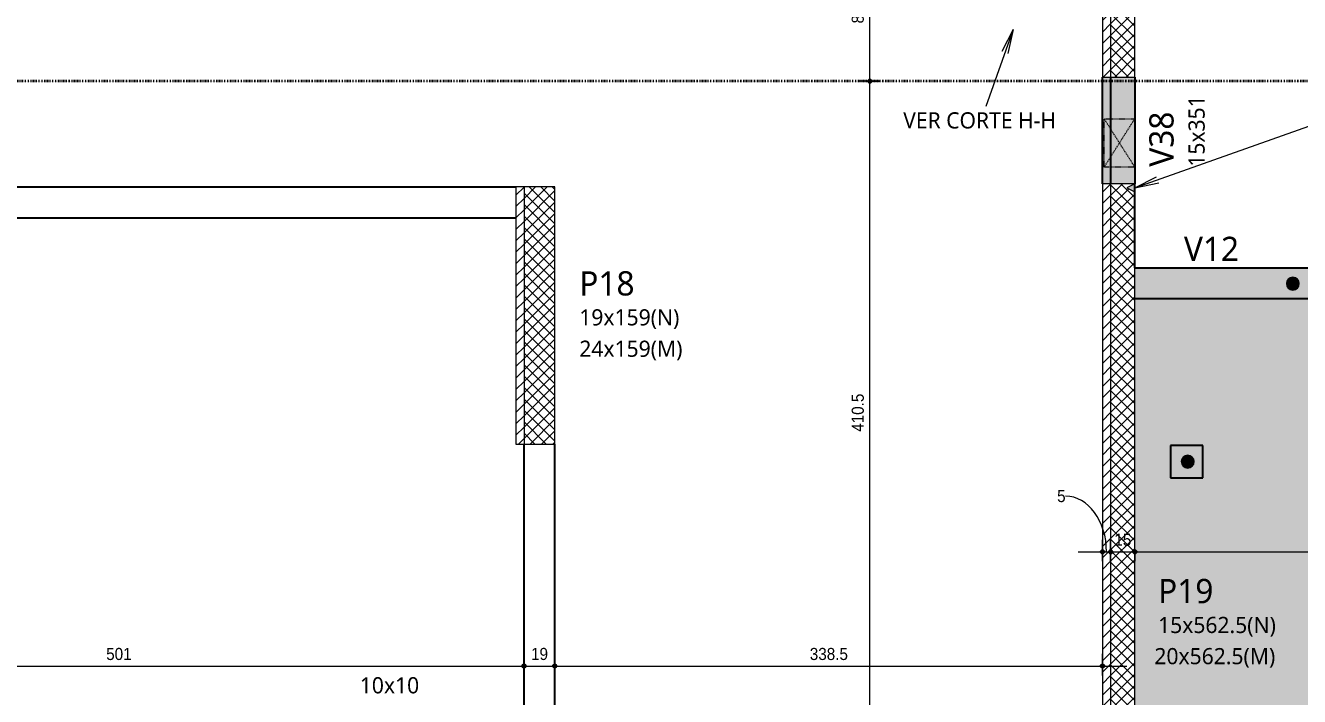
# Model space of a CAD drawing. Extents: x -1981 to 38708, y -3196 to 88064.
# Drawn here: x 663 to 1450, y -497 to -82 of the extents above; entities that cross this region are included whole.
import ezdxf

# ---------------------------------------------------------------- set-up
doc = ezdxf.new("R2010")
doc.units = 0
for name, pattern in [('Dash dot', [1.5875, 0.635, -0.47625, 0, -0.47625]), ('Hidden', [0.714375, 0.47625, -0.238125]), ('Traço', [0.635, 0.3175, -0.3175])]:
    doc.linetypes.add(name, pattern=pattern)
for name, color, linetype, lineweight in [('A-ANNO-DIMS', 7, 'Continuous', 9), ('A-ANNO-DIMS-50', 7, 'Continuous', 9), ('A-DETL', 7, 'Hidden', 18), ('A-DETL-GENF', 7, 'Continuous', 18), ('A-DETL-THIN', 7, 'Continuous', 25), ('A-FLOR', 7, 'Continuous', 25), ('A-GENM', 7, 'Continuous', 25), ('A-GENM-HDLN', 7, 'Traço', 18), ('A-GENM-IDEN', 7, 'Continuous', 9), ('G-ANNO-TEXT', 7, 'Continuous', 9), ('S-BEAM', 7, 'Continuous', 25), ('S-BEAM-HDLN', 7, 'Traço', 25), ('S-BEAM-IDEN', 7, 'Continuous', 9), ('S-COLS-IDEN', 7, 'Continuous', 9), ('S-GRID', 7, 'Continuous', 9)]:
    doc.layers.add(name, color=color, linetype=linetype, lineweight=lineweight)
doc.styles.add('Arial_1', font='arial.ttf', dxfattribs={"width": 0.9, "height": 7.5})
doc.styles.add('Gadugi_1', font='gadugi.ttf', dxfattribs={"height": 15})
doc.styles.add('Gadugi_2', font='gadugi.ttf', dxfattribs={"height": 10})
doc.dimstyles.new('PED_1_5mm_ESQ', dxfattribs={"dimscale": 30.48, "dimtxt": 7.651945, "dimasz": 0.328084, "dimexe": 0.246063, "dimexo": 0.246063, "dimgap": 0.049213, "dimtad": 1, "dimdec": 1, "dimrnd": 0.5, "dimdsep": 46, "dimtxsty": 'Arial_1', "dimblk1": 'DOTSMALL', "dimblk2": 'DOTSMALL', "dimsah": 1, "dimcen": 0.09, "dimdle": 0.492126, "dimazin": 0, "dimtfac": 1, "dimtdec": 4, "dimtix": 1, "dimtmove": 0, "dimatfit": 3, "dimfxl": 1, "dimtvp": 1, "dimtolj": 1, "dimtzin": 0, "dimarcsym": 2})
doc.dimstyles.new('PED_1_5mm_ESQ_1', dxfattribs={"dimscale": 30.48, "dimtxt": 7.651945, "dimasz": 0.328084, "dimexe": 0.246063, "dimexo": 0.246063, "dimgap": 0.049213, "dimtad": 1, "dimdec": 1, "dimrnd": 0.5, "dimdsep": 46, "dimtxsty": 'Arial_1', "dimblk1": 'DOTSMALL', "dimblk2": 'DOTSMALL', "dimsah": 1, "dimcen": 0.09, "dimdle": 0.492126, "dimazin": 0, "dimtfac": 1, "dimtdec": 4, "dimtix": 1, "dimtmove": 1, "dimatfit": 3, "dimfxl": 1, "dimtvp": 1, "dimtolj": 1, "dimtzin": 0, "dimarcsym": 2})
pattern_1 = [(45, (0, 0), (-3.535534, 3.535534), [])]
pattern_2 = [(45, (0, 0), (-3.535534, 3.535534), []), (135, (0, 0), (-3.535534, -3.535534), [])]

# ---------------------------------------------------------------- blocks, each defined once
blk = doc.blocks.new('PED_FURO_RETANGULAR_R04_2020 - 30x15x3177-3605541-PL D 001 - FORMA DO 1º PAVIMENTO')
at = {"layer": 'A-GENM-HDLN'}
for p, q in [((-15, 9.5), (14.99, -9.5)), ((-15, -9.5), (-15, 9.5)), ((-15, 9.5), (15, 9.5)), ((-14.99, -9.5), (15, 9.5)), ((15, 9.5), (15, -9.5))]:
    blk.add_line(p, q, dxfattribs=at)
blk = doc.blocks.new('DIMBLOCK23-PL D 001 - FORMA DO 1º PAVIMENTO')
at = {"layer": 'A-ANNO-DIMS-50', "transparency": 16777216}
h = blk.add_hatch(color=256, dxfattribs=at)
edge = h.paths.add_edge_path(flags=0)
edge.add_arc((1184.36, -116.45), 1.25, 0, 360)
h = blk.add_hatch(color=256, dxfattribs=at)
edge = h.paths.add_edge_path(flags=0)
edge.add_arc((1184.36, -526.88), 1.25, 0, 360)
for p, q in [((1190.09, -116.45), (1176.86, -116.45)), ((1184.36, -526.88), (1184.36, -116.45)), ((1184.36, -116.45), (1190.09, -116.45)), ((1190.09, -526.88), (1176.86, -526.88)), ((1184.36, -526.88), (1190.09, -526.88))]:
    blk.add_line(p, q, dxfattribs=at)
for centre in [(1184.36, -116.45), (1184.36, -526.88)]:
    blk.add_circle(centre, 1.25, dxfattribs=at)
at = {"layer": 'A-ANNO-DIMS-50', "color": 0, "transparency": 16777216, "insert": (1173.12, -333.32), "char_height": 7.5, "width": 27.9708, "attachment_point": 1, "rotation": 90, "line_spacing_factor": 0.941778, "style": 'Arial_1'}
blk.add_mtext('410.5', dxfattribs=at)
blk = doc.blocks.new('_DotSmall')
at = {"color": 0, "linetype": 'ByBlock', "const_width": 0.5}
blk.add_lwpolyline([(-0.0625, 0, 1), (0.0625, 0, 1)], format="xyb", close=True, dxfattribs=at)
blk = doc.blocks.new('DIMBLOCK24-PL D 001 - FORMA DO 1º PAVIMENTO')
at = {"layer": 'A-ANNO-DIMS-50', "transparency": 16777216}
h = blk.add_hatch(color=256, dxfattribs=at)
edge = h.paths.add_edge_path(flags=0)
edge.add_arc((1184.36, -26.88), 1.25, 0, 360)
h = blk.add_hatch(color=256, dxfattribs=at)
edge = h.paths.add_edge_path(flags=0)
edge.add_arc((1184.36, -116.45), 1.25, 0, 360)
for p, q in [((1190.09, -26.88), (1176.86, -26.88)), ((1184.36, -116.45), (1184.36, -26.88)), ((1184.36, -26.88), (1190.09, -26.88)), ((1190.09, -116.45), (1176.86, -116.45)), ((1184.36, -116.45), (1190.09, -116.45))]:
    blk.add_line(p, q, dxfattribs=at)
for centre in [(1184.36, -26.88), (1184.36, -116.45)]:
    blk.add_circle(centre, 1.25, dxfattribs=at)
at = {"layer": 'A-ANNO-DIMS-50', "color": 0, "transparency": 16777216, "insert": (1173.12, -80.73), "char_height": 7.5, "width": 21.7551, "attachment_point": 1, "rotation": 90, "line_spacing_factor": 0.941778, "style": 'Arial_1'}
blk.add_mtext('89.5', dxfattribs=at)
blk = doc.blocks.new('DIMBLOCK168-PL D 001 - FORMA DO 1º PAVIMENTO')
at = {"layer": 'A-ANNO-DIMS-50', "transparency": 16777216}
h = blk.add_hatch(color=256, dxfattribs=at)
edge = h.paths.add_edge_path(flags=0)
edge.add_arc((1328.15, -407.56), 1.25, 0, 360)
h = blk.add_hatch(color=256, dxfattribs=at)
edge = h.paths.add_edge_path(flags=0)
edge.add_arc((1333.15, -407.56), 1.25, 0, 360)
for p, q in [((1328.15, -413.29), (1328.15, -400.06)), ((1333.15, -413.29), (1333.15, -400.06)), ((1313.15, -407.56), (1333.15, -407.56)), ((1328.15, -407.56), (1328.15, -413.29)), ((1333.15, -407.56), (1333.15, -413.29))]:
    blk.add_line(p, q, dxfattribs=at)
for centre in [(1328.15, -407.56), (1333.15, -407.56)]:
    blk.add_circle(centre, 1.25, dxfattribs=at)
blk.add_ellipse((1305.29, -407.56), major_axis=(0, 34.41), ratio=0.736887, start_param=4.712389, end_param=6.283185, dxfattribs=at)
at = {"layer": 'A-ANNO-DIMS-50', "color": 0, "transparency": 16777216, "insert": (1300.11, -369.3), "char_height": 7.5, "width": 6.2157, "attachment_point": 1, "line_spacing_factor": 0.941778, "style": 'Arial_1'}
blk.add_mtext('5', dxfattribs=at)
blk = doc.blocks.new('DIMBLOCK169-PL D 001 - FORMA DO 1º PAVIMENTO')
at = {"layer": 'A-ANNO-DIMS-50', "transparency": 16777216}
h = blk.add_hatch(color=256, dxfattribs=at)
edge = h.paths.add_edge_path(flags=0)
edge.add_arc((1333.15, -407.56), 1.25, 0, 360)
h = blk.add_hatch(color=256, dxfattribs=at)
edge = h.paths.add_edge_path(flags=0)
edge.add_arc((1348.15, -407.56), 1.25, 0, 360)
for p, q in [((1333.15, -413.29), (1333.15, -400.06)), ((1348.15, -413.29), (1348.15, -400.06)), ((1333.15, -407.56), (1348.15, -407.56)), ((1333.15, -407.56), (1333.15, -413.29)), ((1348.15, -407.56), (1348.15, -413.29))]:
    blk.add_line(p, q, dxfattribs=at)
for centre in [(1333.15, -407.56), (1348.15, -407.56)]:
    blk.add_circle(centre, 1.25, dxfattribs=at)
at = {"layer": 'A-ANNO-DIMS-50', "color": 0, "transparency": 16777216, "insert": (1335.47, -396.32), "char_height": 7.5, "width": 12.4315, "attachment_point": 1, "line_spacing_factor": 0.941778, "style": 'Arial_1'}
blk.add_mtext('15', dxfattribs=at)
blk = doc.blocks.new('DIMBLOCK170-PL D 001 - FORMA DO 1º PAVIMENTO')
at = {"layer": 'A-ANNO-DIMS-50', "transparency": 16777216}
h = blk.add_hatch(color=256, dxfattribs=at)
edge = h.paths.add_edge_path(flags=0)
edge.add_arc((1348.15, -407.56), 1.25, 0, 360)
h = blk.add_hatch(color=256, dxfattribs=at)
edge = h.paths.add_edge_path(flags=0)
edge.add_arc((1722.14, -407.56), 1.25, 0, 360)
for p, q in [((1348.15, -413.29), (1348.15, -400.06)), ((1722.14, -413.29), (1722.14, -400.06)), ((1348.15, -407.56), (1722.14, -407.56)), ((1348.15, -407.56), (1348.15, -413.29)), ((1722.14, -407.56), (1722.14, -413.29))]:
    blk.add_line(p, q, dxfattribs=at)
for centre in [(1348.15, -407.56), (1722.14, -407.56)]:
    blk.add_circle(centre, 1.25, dxfattribs=at)
at = {"layer": 'A-ANNO-DIMS-50', "color": 0, "transparency": 16777216, "insert": (1527.37, -396.32), "char_height": 7.5, "width": 18.6472, "attachment_point": 1, "line_spacing_factor": 0.941778, "style": 'Arial_1'}
blk.add_mtext('374', dxfattribs=at)
blk = doc.blocks.new('DIMBLOCK215-PL D 001 - FORMA DO 1º PAVIMENTO')
at = {"layer": 'A-ANNO-DIMS-50', "transparency": 16777216}
h = blk.add_hatch(color=256, dxfattribs=at)
edge = h.paths.add_edge_path(flags=0)
edge.add_arc((469.65, -478.23), 1.25, 0, 360)
h = blk.add_hatch(color=256, dxfattribs=at)
edge = h.paths.add_edge_path(flags=0)
edge.add_arc((970.65, -478.23), 1.25, 0, 360)
for p, q in [((469.65, -396.88), (469.65, -485.73)), ((469.65, -478.23), (469.65, -396.88)), ((970.65, -483.96), (970.65, -470.73)), ((469.65, -478.23), (970.65, -478.23)), ((970.65, -478.23), (970.65, -483.96))]:
    blk.add_line(p, q, dxfattribs=at)
for centre in [(469.65, -478.23), (970.65, -478.23)]:
    blk.add_circle(centre, 1.25, dxfattribs=at)
at = {"layer": 'A-ANNO-DIMS-50', "color": 0, "transparency": 16777216, "insert": (712.38, -466.99), "char_height": 7.5, "width": 18.6472, "attachment_point": 1, "line_spacing_factor": 0.941778, "style": 'Arial_1'}
blk.add_mtext('501', dxfattribs=at)
blk = doc.blocks.new('DIMBLOCK216-PL D 001 - FORMA DO 1º PAVIMENTO')
at = {"layer": 'A-ANNO-DIMS-50', "transparency": 16777216}
h = blk.add_hatch(color=256, dxfattribs=at)
edge = h.paths.add_edge_path(flags=0)
edge.add_arc((970.65, -478.23), 1.25, 0, 360)
h = blk.add_hatch(color=256, dxfattribs=at)
edge = h.paths.add_edge_path(flags=0)
edge.add_arc((989.65, -478.23), 1.25, 0, 360)
for p, q in [((970.65, -483.96), (970.65, -470.73)), ((989.65, -483.96), (989.65, -470.73)), ((970.65, -478.23), (1004.65, -478.23)), ((970.65, -478.23), (970.65, -483.96)), ((989.65, -478.23), (989.65, -483.96))]:
    blk.add_line(p, q, dxfattribs=at)
for centre in [(970.65, -478.23), (989.65, -478.23)]:
    blk.add_circle(centre, 1.25, dxfattribs=at)
at = {"layer": 'A-ANNO-DIMS-50', "color": 0, "transparency": 16777216, "insert": (974.97, -466.99), "char_height": 7.5, "width": 12.4315, "attachment_point": 1, "line_spacing_factor": 0.941778, "style": 'Arial_1'}
blk.add_mtext('19', dxfattribs=at)
blk = doc.blocks.new('DIMBLOCK217-PL D 001 - FORMA DO 1º PAVIMENTO')
at = {"layer": 'A-ANNO-DIMS-50', "transparency": 16777216}
h = blk.add_hatch(color=256, dxfattribs=at)
edge = h.paths.add_edge_path(flags=0)
edge.add_arc((989.65, -478.23), 1.25, 0, 360)
h = blk.add_hatch(color=256, dxfattribs=at)
edge = h.paths.add_edge_path(flags=0)
edge.add_arc((1328.15, -478.23), 1.25, 0, 360)
for p, q in [((989.65, -483.96), (989.65, -470.73)), ((1328.15, -483.96), (1328.15, -470.73)), ((974.65, -478.23), (1343.15, -478.23)), ((989.65, -478.23), (989.65, -483.96)), ((1328.15, -478.23), (1328.15, -483.96))]:
    blk.add_line(p, q, dxfattribs=at)
for centre in [(989.65, -478.23), (1328.15, -478.23)]:
    blk.add_circle(centre, 1.25, dxfattribs=at)
at = {"layer": 'A-ANNO-DIMS-50', "color": 0, "transparency": 16777216, "insert": (1147.24, -466.99), "char_height": 7.5, "width": 27.9708, "attachment_point": 1, "line_spacing_factor": 0.941778, "style": 'Arial_1'}
blk.add_mtext('338.5', dxfattribs=at)

msp = doc.modelspace()

# ---------------------------------------------------------------- hatches: boundary and pattern name
at = {"layer": 'A-DETL-GENF', "true_color": 0xffffff}
h = msp.add_hatch(color=7, dxfattribs=at)
h.paths.add_polyline_path([(-1758.86, -321), (-1753.86, -318.5), (-1758.86, -316)], flags=0)
h.paths.add_polyline_path([(1348.15, -184.85), (1348.15, -179.85), (1343.15, -182.35)], flags=0)
h.paths.add_polyline_path([(-1758.86, -28.98), (-1753.86, -26.48), (-1758.86, -23.98), (-1758.86, -28.88)], flags=0)
h.paths.add_polyline_path([(1348.15, 107.17), (1348.15, 112.17), (1343.15, 109.67)], flags=0)
at = {"layer": 'A-DETL-GENF', "true_color": 0x808080}
h = msp.add_hatch(dxfattribs=at)
h.set_pattern_fill('FP_1', color=8, style=0, pattern_type=2)
h.set_pattern_definition(pattern_1)
h.paths.add_polyline_path([(1333.15, -113.88), (1333.15, 41.1), (1328.15, 41.1), (1328.15, -113.88)], flags=0)
at = {"layer": 'A-DETL-GENF', "true_color": 0x0000ff}
h = msp.add_hatch(dxfattribs=at)
h.set_pattern_fill('FP_2', color=5, style=0, pattern_type=2)
h.set_pattern_definition(pattern_2)
h.paths.add_polyline_path([(1348.15, -113.88), (1348.15, 41.1), (1333.15, 41.1), (1333.15, -113.88)], flags=0)
at = {"layer": 'A-DETL-GENF', "true_color": 0x808080}
h = msp.add_hatch(dxfattribs=at)
h.set_pattern_fill('FP_1', color=8, style=0, pattern_type=2)
h.set_pattern_definition(pattern_1)
h.paths.add_polyline_path([(1333.15, -742.38), (1333.15, -179.85), (1328.15, -179.85), (1328.15, -742.38)], flags=0)
at = {"layer": 'A-DETL-GENF', "true_color": 0x0000ff}
h = msp.add_hatch(dxfattribs=at)
h.set_pattern_fill('FP_2', color=5, style=0, pattern_type=2)
h.set_pattern_definition(pattern_2)
h.paths.add_polyline_path([(1333.15, -742.38), (1348.15, -742.38), (1348.15, -184.85), (1343.15, -182.35), (1348.15, -179.85), (1333.15, -179.85), (1333.15, -723.38)], flags=0)
at = {"layer": 'A-DETL-GENF', "true_color": 0x808080}
h = msp.add_hatch(dxfattribs=at)
h.set_pattern_fill('FP_1', color=8, style=0, pattern_type=2)
h.set_pattern_definition(pattern_1)
h.paths.add_polyline_path([(965.65, -340.88), (970.65, -340.88), (970.65, -181.88), (965.65, -181.88), (965.65, -326.09)], flags=0)
at = {"layer": 'A-DETL-GENF', "true_color": 0x0000ff}
h = msp.add_hatch(dxfattribs=at)
h.set_pattern_fill('FP_2', color=5, style=0, pattern_type=2)
h.set_pattern_definition(pattern_2)
h.paths.add_polyline_path([(970.65, -340.88), (989.65, -340.88), (989.65, -181.88), (970.65, -181.88), (970.65, -326.09)], flags=0)
at = {"layer": 'A-DETL-GENF', "true_color": 0xff00ff}
for points in [[(1445.79, -245.67), (1446.82, -245.54), (1447.79, -245.14), (1448.62, -244.5), (1449.25, -243.67), (1449.65, -242.71), (1449.79, -241.67), (1449.65, -240.64), (1449.25, -239.67), (1448.62, -238.85), (1447.79, -238.21), (1446.82, -237.81), (1445.79, -237.67), (1444.75, -237.81), (1443.79, -238.21), (1442.96, -238.85), (1442.32, -239.67), (1441.93, -240.64), (1441.79, -241.67), (1441.93, -242.71), (1442.32, -243.67), (1442.96, -244.5), (1443.79, -245.14), (1444.75, -245.54)], [(1380.83, -355.78), (1381.87, -355.64), (1382.83, -355.24), (1383.66, -354.61), (1384.3, -353.78), (1384.7, -352.81), (1384.83, -351.78), (1384.7, -350.74), (1384.3, -349.78), (1383.66, -348.95), (1382.83, -348.32), (1381.87, -347.92), (1380.83, -347.78), (1379.8, -347.92), (1378.83, -348.32), (1378, -348.95), (1377.37, -349.78), (1376.97, -350.74), (1376.83, -351.78), (1376.97, -352.81), (1377.37, -353.78), (1378, -354.61), (1378.83, -355.24), (1379.8, -355.64)]]:
    msp.add_hatch(color=6, dxfattribs=at).paths.add_polyline_path(points, flags=0)
at = {"layer": 'A-DETL-GENF', "true_color": 0xa6a6a6}
h = msp.add_hatch(color=253, dxfattribs=at)
h.paths.add_polyline_path([(1383.66, -361.82), (1390.12, -361.82), (1390.12, -341.82), (1370.12, -341.82), (1370.12, -361.82), (1382.83, -361.82)], flags=0)
h.paths.add_polyline_path([(1380.83, -355.78), (1379.8, -355.64), (1378.83, -355.24), (1378, -354.61), (1377.37, -353.78), (1376.97, -352.81), (1376.83, -351.78), (1376.97, -350.74), (1377.37, -349.78), (1378, -348.95), (1378.83, -348.32), (1379.8, -347.92), (1380.83, -347.78), (1381.87, -347.92), (1382.83, -348.32), (1383.66, -348.95), (1384.3, -349.78), (1384.7, -350.74), (1384.83, -351.78), (1384.7, -352.81), (1384.3, -353.78), (1383.66, -354.61), (1382.83, -355.24), (1381.87, -355.64)], flags=0)
at = {"layer": 'A-FLOR', "true_color": 0xccffcc}
h = msp.add_hatch(color=254, dxfattribs=at)
h.paths.add_polyline_path([(1604.99, -896.95), (1722.14, -896.95), (1722.14, -250.95), (1348.15, -250.95), (1348.15, -896.95), (1581.12, -896.95)], flags=0)
h.paths.add_polyline_path([(1581.12, -807.82), (1561.12, -807.82), (1561.12, -787.82), (1581.12, -787.82)], flags=0)
h.paths.add_polyline_path([(1611.12, -807.82), (1611.12, -787.82), (1631.12, -787.82), (1631.12, -807.82)], flags=0)
h.paths.add_polyline_path([(1390.12, -807.82), (1370.12, -807.82), (1370.12, -787.82), (1390.12, -787.82)], flags=0)
h.paths.add_polyline_path([(1631.12, -584.82), (1611.12, -584.82), (1611.12, -564.82), (1631.12, -564.82)], flags=0)
h.paths.add_polyline_path([(1611.12, -361.82), (1611.12, -341.82), (1631.12, -341.82), (1631.12, -361.82)], flags=0)
h.paths.add_polyline_path([(1561.12, -361.82), (1561.12, -341.82), (1581.12, -341.82), (1581.12, -361.82)], flags=0)
h.paths.add_polyline_path([(1390.12, -361.82), (1370.12, -361.82), (1370.12, -341.82), (1390.12, -341.82)], flags=0)
at = {"layer": 'S-BEAM', "true_color": 0xe6b8b7}
h = msp.add_hatch(color=9, dxfattribs=at)
h.paths.add_polyline_path([(1333.15, -179.85), (1348.15, -179.85), (1348.15, -113.88), (1328.15, -113.88), (1328.15, -179.85)], flags=0)
h.paths.add_polyline_path([(1333.15, 41.1), (1348.15, 41.1), (1348.15, 107.17), (1328.15, 107.17), (1328.15, 41.1)], flags=0)
at = {"layer": 'S-BEAM', "true_color": 0xd9d9d9}
h = msp.add_hatch(color=254, dxfattribs=at)
h.paths.add_polyline_path([(1348.15, -250.95), (1722.14, -250.95), (1722.14, -231.95), (1348.15, -231.95), (1348.15, -242.71)], flags=0)
h.paths.add_polyline_path([(1644.79, -245.67), (1643.75, -245.54), (1642.79, -245.14), (1641.96, -244.5), (1641.32, -243.67), (1640.93, -242.71), (1640.79, -241.67), (1640.93, -240.64), (1641.32, -239.67), (1641.96, -238.85), (1642.79, -238.21), (1643.75, -237.81), (1644.79, -237.67), (1645.82, -237.81), (1646.79, -238.21), (1647.62, -238.85), (1648.25, -239.67), (1648.65, -240.64), (1648.79, -241.67), (1648.65, -242.71), (1648.25, -243.67), (1647.62, -244.5), (1646.79, -245.14), (1645.82, -245.54)], flags=0)
h.paths.add_polyline_path([(1445.79, -245.67), (1444.75, -245.54), (1443.79, -245.14), (1442.96, -244.5), (1442.32, -243.67), (1441.93, -242.71), (1441.79, -241.67), (1441.93, -240.64), (1442.32, -239.67), (1442.96, -238.85), (1443.79, -238.21), (1444.75, -237.81), (1445.79, -237.67), (1446.82, -237.81), (1447.79, -238.21), (1448.62, -238.85), (1449.25, -239.67), (1449.65, -240.64), (1449.79, -241.67), (1449.65, -242.71), (1449.25, -243.67), (1448.62, -244.5), (1447.79, -245.14), (1446.82, -245.54)], flags=0)

# ---------------------------------------------------------------- linework, layer by layer
at = {"layer": 'A-DETL', "linetype": 'Continuous'}
for p, q in [((1328.15, 41.1), (1328.15, -113.88)), ((1333.15, 41.1), (1333.15, -113.88)), ((1348.15, -113.88), (1348.15, 41.1)), ((1328.15, -113.88), (1333.15, -113.88)), ((1333.15, -113.88), (1348.15, -113.88)), ((1333.15, -179.85), (1328.15, -179.85)), ((1328.15, -179.85), (1328.15, -742.38)), ((1348.15, -179.85), (1333.15, -179.85)), ((1333.15, -179.85), (1333.15, -742.38)), ((1348.15, -179.85), (1343.15, -182.35)), ((1348.15, -184.85), (1348.15, -179.85)), ((965.65, -181.88), (965.65, -340.88)), ((970.65, -181.88), (965.65, -181.88)), ((989.65, -181.88), (970.65, -181.88)), ((970.65, -181.88), (970.65, -340.88)), ((989.65, -340.88), (989.65, -181.88)), ((1343.15, -182.35), (1348.15, -184.85)), ((1348.15, -742.38), (1348.15, -184.85)), ((965.65, -340.88), (970.65, -340.88)), ((970.65, -340.88), (989.65, -340.88)), ((1390.12, -341.82), (1370.12, -341.82)), ((1370.12, -341.82), (1370.12, -361.82)), ((1390.12, -361.82), (1390.12, -341.82)), ((1370.12, -361.82), (1390.12, -361.82))]:
    msp.add_line(p, q, dxfattribs=at)
for centre, start, end in [((1445.79, -241.67), 0, 180), ((1445.79, -241.67), 180, 360), ((1380.83, -351.78), 0, 180), ((1380.83, -351.78), 180, 0)]:
    msp.add_arc(centre, 4, start, end, dxfattribs=at)
at = {"layer": 'A-DETL-THIN'}
for p, q in [((1348.15, -231.95), (1348.15, -179.85)), ((1370.12, -341.82), (1370.12, -361.82)), ((1390.12, -341.82), (1370.12, -341.82)), ((1390.12, -361.82), (1390.12, -341.82)), ((1370.12, -361.82), (1390.12, -361.82))]:
    msp.add_line(p, q, dxfattribs=at)
at = {"layer": 'G-ANNO-TEXT'}
for q in [(1256.1, -132.12), (1266.02, -97.99), (1269.74, -99.3)]:
    msp.add_line((1272.85, -84.5), q, dxfattribs=at)
at = {"layer": 'G-ANNO-TEXT', "color": 1, "true_color": 0xff0000}
for q in [(1465.56, -140.68), (1361.57, -175.59), (1362.89, -179.31)]:
    msp.add_line((1348.1, -182.48), q, dxfattribs=at)
at = {"layer": 'S-BEAM'}
for p, q in [((1328.15, -179.85), (1328.15, -113.88)), ((1348.15, -113.88), (1348.15, -179.85)), ((469.65, -181.88), (965.65, -181.88)), ((469.65, -200.88), (965.65, -200.88)), ((1348.15, -231.95), (1722.14, -231.95)), ((1348.15, -250.95), (1722.14, -250.95)), ((970.65, -718.39), (970.65, -340.88)), ((989.65, -718.39), (989.65, -340.88))]:
    msp.add_line(p, q, dxfattribs=at)
at = {"layer": 'S-BEAM-HDLN', "linetype": 'Continuous'}
for p, q in [((1333.15, -113.88), (1333.15, -145.95)), ((1333.15, -145.96), (1333.15, -163.31)), ((1333.15, -163.33), (1333.15, -179.85))]:
    msp.add_line(p, q, dxfattribs=at)
at = {"layer": 'S-GRID', "color": 152, "linetype": 'Dash dot', "lineweight": 35, "true_color": 0x0070c0}
msp.add_line((1741.14, -116.45), (-1863.98, -116.45), dxfattribs=at)

# ---------------------------------------------------------------- block references
at = {"layer": 'A-GENM', "linetype": 'Traço', "lineweight": 18, "rotation": 89.9999999999999}
msp.add_blockref('PED_FURO_RETANGULAR_R04_2020 - 30x15x3177-3605541-PL D 001 - FORMA DO 1º PAVIMENTO', (1338.65, -154.64), dxfattribs=at)

# ---------------------------------------------------------------- texts
at = {"layer": 'A-GENM-IDEN', "insert": (869.13, -485.11), "char_height": 10, "width": 44.8945, "attachment_point": 1, "style": 'Gadugi_2'}
msp.add_mtext('10x10', dxfattribs=at)
at = {"layer": 'G-ANNO-TEXT', "insert": (1205, -135.68), "char_height": 10, "width": 123.4599, "attachment_point": 1, "style": 'Gadugi_2'}
msp.add_mtext('VER CORTE H-H', dxfattribs=at)
at = {"layer": 'S-BEAM-IDEN', "attachment_point": 1, "rotation": 90}
for s, insert, char_height, width, style in [('15x351', (1381.29, -169.34), 10, 54.1139, 'Gadugi_2'), ('V38', (1357.07, -169.34), 15, 44.0928, 'Gadugi_1')]:
    msp.add_mtext(s, dxfattribs=dict(at, insert=insert, char_height=char_height, width=width, style=style))
at = {"layer": 'S-BEAM-IDEN', "insert": (1378.48, -212.68), "char_height": 15, "width": 44.0928, "attachment_point": 1, "style": 'Gadugi_1'}
msp.add_mtext('V12', dxfattribs=at)
at = {"layer": 'S-COLS-IDEN', "attachment_point": 1}
for s, insert, char_height, width, style in [('P18', (1004.78, -234.02), 15, 42.4894, 'Gadugi_1'), ('19x159(N)', (1004.78, -257.51), 10, 77.3628, 'Gadugi_2'), ('24x159(M)', (1004.78, -276.93), 10, 80.1687, 'Gadugi_2'), ('P19', (1362.52, -424.31), 15, 42.4894, 'Gadugi_1'), ('15x562.5(N)', (1362.52, -447.8), 10, 90.1898, 'Gadugi_2'), ('20x562.5(M)', (1360.22, -467.08), 10, 92.9957, 'Gadugi_2')]:
    msp.add_mtext(s, dxfattribs=dict(at, insert=insert, char_height=char_height, width=width, style=style))

# ---------------------------------------------------------------- dimensions: what is measured, and where the dimension line sits
at = {"layer": 'A-ANNO-DIMS'}
for base, p1, p2, override, picture, middle in [((1184.36, -26.88), (1182.59, -116.45), (1182.59, -26.88), {"dimpost": '<>', "dimfxl": 89.568642}, 'DIMBLOCK24-PL D 001 - FORMA DO 1º PAVIMENTO', (1179.03, -71.67)), ((1184.36, -116.45), (1182.59, -526.88), (1182.59, -116.45), {"dimpost": '<>', "dimfxl": 410.43146}, 'DIMBLOCK23-PL D 001 - FORMA DO 1º PAVIMENTO', (1179.03, -321.67))]:
    dim = msp.add_linear_dim(base=base, p1=p1, p2=p2, angle=90, dimstyle='PED_1_5mm_ESQ', override=override, dxfattribs=at)
    dim.commit()
    dim.dimension.update_dxf_attribs({"geometry": picture, "text_midpoint": middle})
dim = msp.add_linear_dim(base=(1333.15, -407.56), p1=(1328.15, -405.79), p2=(1333.15, -405.79), dimstyle='PED_1_5mm_ESQ_1', override={"dimpost": '<>', "dimfxl": 5}, dxfattribs=at)
dim.commit()
dim.dimension.update_dxf_attribs({"geometry": 'DIMBLOCK168-PL D 001 - FORMA DO 1º PAVIMENTO', "text_midpoint": (1303.22, -374.3), "dimtype": 160})
for base, p1, p2, override, picture, middle in [((970.65, -478.23), (469.65, -389.38), (970.65, -476.46), {"dimpost": '<>', "dimfxl": 508.509545}, 'DIMBLOCK215-PL D 001 - FORMA DO 1º PAVIMENTO', (720.15, -472.9)), ((1348.15, -407.56), (1333.15, -405.79), (1348.15, -405.79), {"dimpost": '<>', "dimfxl": 15}, 'DIMBLOCK169-PL D 001 - FORMA DO 1º PAVIMENTO', (1340.65, -402.23)), ((1722.14, -407.56), (1348.15, -405.79), (1722.14, -405.79), {"dimpost": '<>', "dimfxl": 373.993352}, 'DIMBLOCK170-PL D 001 - FORMA DO 1º PAVIMENTO', (1535.14, -402.23)), ((989.65, -478.23), (970.65, -476.46), (989.65, -476.46), {"dimpost": '<>', "dimfxl": 19}, 'DIMBLOCK216-PL D 001 - FORMA DO 1º PAVIMENTO', (980.15, -472.9)), ((1328.15, -478.23), (989.65, -476.46), (1328.15, -476.46), {"dimpost": '<>', "dimfxl": 338.502297}, 'DIMBLOCK217-PL D 001 - FORMA DO 1º PAVIMENTO', (1158.9, -472.9))]:
    dim = msp.add_linear_dim(base=base, p1=p1, p2=p2, dimstyle='PED_1_5mm_ESQ', override=override, dxfattribs=at)
    dim.commit()
    dim.dimension.update_dxf_attribs({"geometry": picture, "text_midpoint": middle})

doc.saveas('drawing.dxf')
